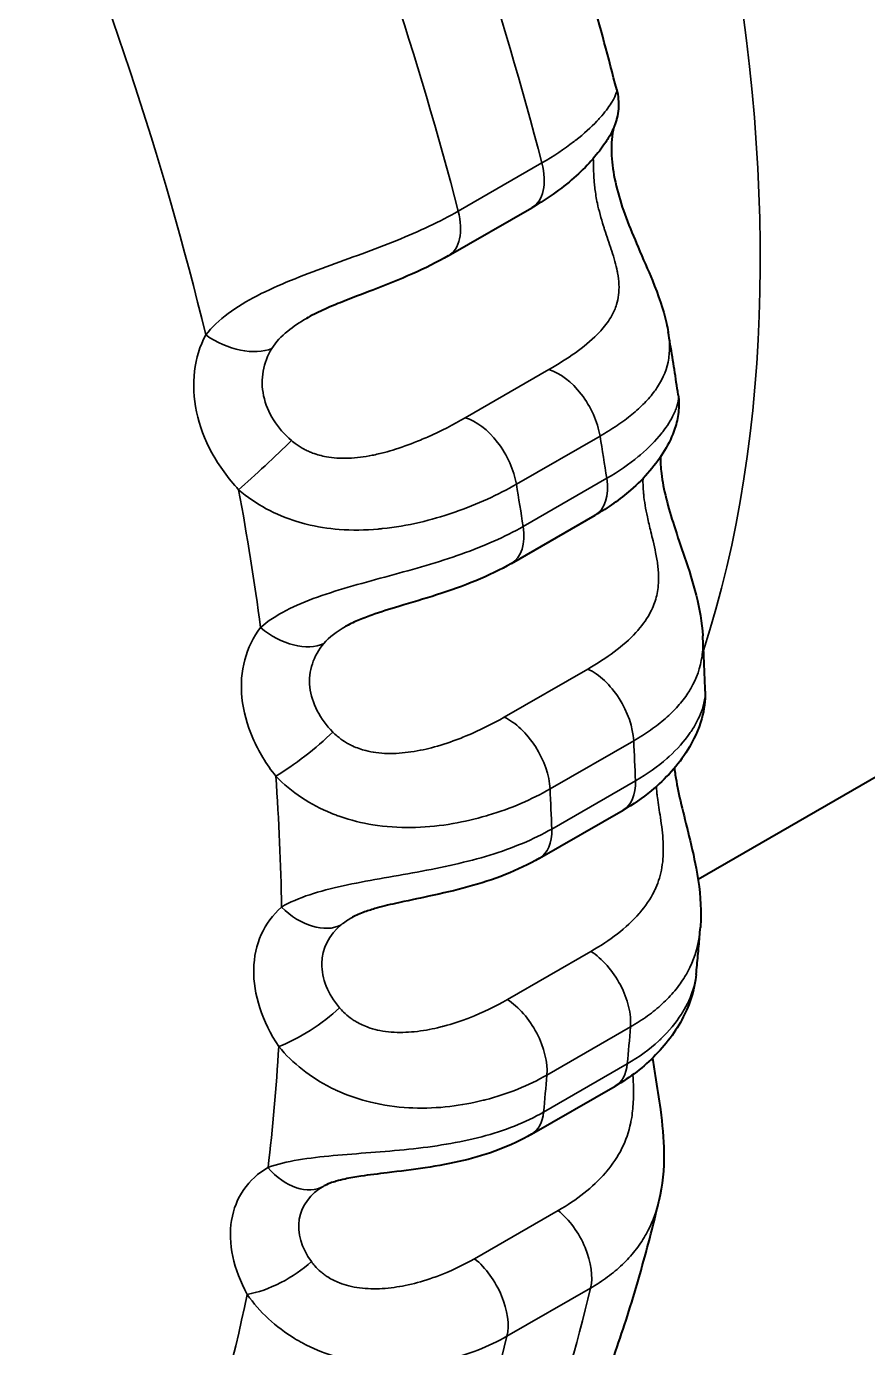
# Model space of a CAD drawing. Header units: millimetres. Extents: x 0 to 3364, y 0 to 2376.
# Drawn here: x 3008.37 to 3011.91, y 2017.32 to 2022.88 of the extents above; entities that cross this region are included whole.
import ezdxf

# ---------------------------------------------------------------- set-up
doc = ezdxf.new("R2010")
doc.units = ezdxf.units.MM
doc.header["$LTSCALE"] = 4
doc.layers.add('가시적인 것(ISO)', color=3, linetype='Continuous', lineweight=40, true_color=0x00ff00)
doc.layers.add('가시적인 좁은 것(ISO)', color=3, linetype='Continuous', lineweight=35, true_color=0x00ff00)

msp = doc.modelspace()

# ---------------------------------------------------------------- linework, layer by layer
at = {"layer": '가시적인 것(ISO)'}
for p, q in [((3010.1414, 2021.9114), (3010.4936, 2022.1142)), ((3010.4079, 2020.6174), (3010.76, 2020.8202)), ((3013.4467, 2020.5853), (3011.1933, 2019.2876)), ((3010.5256, 2019.3761), (3010.8777, 2019.5789)), ((3010.1181, 2018.6684), (3010.118, 2018.6684)), ((3010.4919, 2018.2146), (3010.8441, 2018.4174))]:
    msp.add_line(p, q, dxfattribs=at)
for centre, major_axis, start_param, end_param in [((3009.8287, 2026.868), (3.618, -6.2827), 0, 3.141593), ((3005.975, 2024.6488), (-3.2936, 5.7195), 4.001916, 4.001929), ((3010.0167, 2022.1281), (0.1248, -0.2166), 6.283125, 6.283185), ((3005.9749, 2024.6488), (-3.2937, 5.7195), 3.834872, 3.834883), ((3010.2831, 2020.8341), (0.1248, -0.2166), 6.283109, 6.283185), ((3005.9751, 2024.6487), (3.2935, -5.7193), 0.227706, 0.227709), ((3010.4008, 2019.5927), (0.1248, -0.2166), 6.283104, 6.283185), ((3005.9736, 2024.6508), (3.2949, -5.7216), 0.144373, 0.144374), ((3010.3672, 2018.4313), (0.1248, -0.2166), 6.283109, 6.283185)]:
    msp.add_ellipse(centre, major_axis=major_axis, ratio=0.578093, start_param=start_param, end_param=end_param, dxfattribs=at)
for points, knots in [([(3010.8507, 2022.6112), (3010.8171, 2022.7435), (3010.7813, 2022.8761), (3010.7054, 2023.1414), (3010.6653, 2023.2742), (3010.5811, 2023.5396), (3010.5369, 2023.6723), (3010.4445, 2023.9374), (3010.3962, 2024.0698), (3010.2958, 2024.3341), (3010.2436, 2024.466), (3010.1894, 2024.5975)], [1.9025126, 1.9025126, 1.9025126, 1.9025126, 1.9476821, 1.9476821, 1.9928515, 1.9928515, 2.0380209, 2.0380209, 2.0831904, 2.0831904, 2.1283598, 2.1283598, 2.1283598, 2.1283598]), ([(3010.8507, 2022.6112), (3010.8574, 2022.5851), (3010.8598, 2022.5576), (3010.8568, 2022.5175), (3010.8547, 2022.5043), (3010.8503, 2022.4861), (3010.8489, 2022.4807), (3010.8455, 2022.4698), (3010.8435, 2022.4642), (3010.84, 2022.455), (3010.8384, 2022.4513), (3010.8359, 2022.4455), (3010.8348, 2022.4432), (3010.8314, 2022.436), (3010.8292, 2022.4317), (3010.8199, 2022.4141), (3010.8115, 2022.4), (3010.7738, 2022.3442), (3010.7328, 2022.2955), (3010.6291, 2022.2018), (3010.5652, 2022.1555), (3010.4936, 2022.1142)], [0, 0, 0, 0, 0.0161447, 0.0161447, 0.0241298, 0.0241298, 0.0274962, 0.0274962, 0.0312456, 0.0312456, 0.0347453, 0.0347453, 0.0379306, 0.0379306, 0.0454347, 0.0454347, 0.0679644, 0.0679644, 0.1257154, 0.1257154, 0.1828736, 0.1828736, 0.1828736, 0.1828736]), ([(3010.8382, 2022.4508), (3010.8379, 2022.4497), (3010.8375, 2022.4485), (3010.8351, 2022.4382), (3010.8318, 2022.4224), (3010.8281, 2022.3758), (3010.8277, 2022.3438), (3010.8348, 2022.272), (3010.8417, 2022.2322), (3010.8624, 2022.1524), (3010.8755, 2022.1119), (3010.906, 2022.0302), (3010.9235, 2021.9882), (3010.9617, 2021.8996), (3010.9827, 2021.8526), (3011.0261, 2021.7463), (3011.0471, 2021.6873), (3011.0632, 2021.6159), (3011.0656, 2021.6039), (3011.0676, 2021.5917)], [0.0628542, 0.0628542, 0.0628542, 0.0628542, 0.0682147, 0.0682147, 0.0972576, 0.0972576, 0.127946, 0.127946, 0.156131, 0.156131, 0.1819779, 0.1819779, 0.208777, 0.208777, 0.2405806, 0.2405806, 0.2832706, 0.2832706, 0.2919779, 0.2919779, 0.2919779, 0.2919779]), ([(3010.1414, 2021.9114), (3010.0477, 2021.8575), (3009.9383, 2021.8113), (3009.7787, 2021.7502), (3009.7321, 2021.7328), (3009.6618, 2021.7045), (3009.6374, 2021.6943), (3009.5894, 2021.6723), (3009.5654, 2021.6604), (3009.5441, 2021.6482)], [0, 0, 0, 0, 0.0746215, 0.0746215, 0.1042271, 0.1042271, 0.1200861, 0.1200861, 0.1366584, 0.1366584, 0.1366584, 0.1366584]), ([(3011.1098, 2021.3271), (3011.1072, 2021.3446), (3011.1045, 2021.3622), (3011.0991, 2021.3975), (3011.0964, 2021.4151), (3011.0909, 2021.4503), (3011.0881, 2021.468), (3011.0824, 2021.5033), (3011.0795, 2021.5209), (3011.0736, 2021.5563), (3011.0707, 2021.5739), (3011.0677, 2021.5916)], [1.75531959, 1.75531959, 1.75531959, 1.75531959, 1.76143394, 1.76143394, 1.76754829, 1.76754829, 1.77366265, 1.77366265, 1.779777, 1.779777, 1.78589135, 1.78589135, 1.78589135, 1.78589135]), ([(3011.1098, 2021.327), (3011.1136, 2021.3013), (3011.1134, 2021.2761), (3011.1081, 2021.229), (3011.1028, 2021.2069), (3011.0852, 2021.1527), (3011.0704, 2021.122), (3011.0174, 2021.0337), (3010.9688, 2020.977), (3010.865, 2020.8871), (3010.8148, 2020.8518), (3010.76, 2020.8202)], [0, 0, 0, 0, 0.0174042, 0.0174042, 0.0360473, 0.0360473, 0.0662094, 0.0662094, 0.12475, 0.12475, 0.1679988, 0.1679988, 0.1679988, 0.1679988]), ([(3011.0348, 2021.0646), (3011.0348, 2021.0443), (3011.036, 2021.0209), (3011.043, 2020.9636), (3011.0499, 2020.9274), (3011.0683, 2020.8529), (3011.0801, 2020.8136), (3011.1067, 2020.7308), (3011.1221, 2020.6866), (3011.155, 2020.589), (3011.1722, 2020.5355), (3011.2001, 2020.4256), (3011.2103, 2020.3686), (3011.2134, 2020.3123)], [0.0919133, 0.0919133, 0.0919133, 0.0919133, 0.1108955, 0.1108955, 0.1351514, 0.1351514, 0.1596631, 0.1596631, 0.1874277, 0.1874277, 0.222659, 0.222659, 0.2617686, 0.2617686, 0.2617686, 0.2617686]), ([(3010.4079, 2020.6174), (3010.3146, 2020.5637), (3010.2066, 2020.521), (3010.0409, 2020.4681), (3009.9873, 2020.4525), (3009.8954, 2020.4248), (3009.8564, 2020.4127), (3009.7993, 2020.3926), (3009.7795, 2020.385), (3009.7417, 2020.3689), (3009.7236, 2020.3601), (3009.7087, 2020.3515)], [0, 0, 0, 0, 0.0734115, 0.0734115, 0.106809, 0.106809, 0.1310117, 0.1310117, 0.1443415, 0.1443415, 0.1585538, 0.1585538, 0.1585538, 0.1585538]), ([(3011.2235, 2020.0791), (3011.223, 2020.0945), (3011.2225, 2020.11), (3011.2214, 2020.141), (3011.2208, 2020.1566), (3011.2195, 2020.1876), (3011.2188, 2020.2032), (3011.2174, 2020.2343), (3011.2167, 2020.2499), (3011.2151, 2020.281), (3011.2143, 2020.2966), (3011.2134, 2020.3122)], [1.60830534, 1.60830534, 1.60830534, 1.60830534, 1.61388507, 1.61388507, 1.6194648, 1.6194648, 1.62504454, 1.62504454, 1.63062427, 1.63062427, 1.636204, 1.636204, 1.636204, 1.636204]), ([(3011.2235, 2020.079), (3011.2248, 2020.0389), (3011.219, 2020.0006), (3011.1958, 2019.9178), (3011.1753, 2019.8735), (3011.1101, 2019.7689), (3011.0576, 2019.7104), (3010.9594, 2019.6302), (3010.9199, 2019.6031), (3010.8777, 2019.5789)], [0, 0, 0, 0, 0.0298803, 0.0298803, 0.0684074, 0.0684074, 0.1252958, 0.1252958, 0.1582427, 0.1582427, 0.1582427, 0.1582427]), ([(3011.0935, 2019.7555), (3011.0947, 2019.7461), (3011.096, 2019.7365), (3011.1029, 2019.6925), (3011.1105, 2019.6556), (3011.1287, 2019.5766), (3011.1397, 2019.5335), (3011.1633, 2019.4383), (3011.1758, 2019.3856), (3011.1981, 2019.2658), (3011.2058, 2019.1984), (3011.2049, 2019.1172), (3011.2042, 2019.1013), (3011.203, 2019.0856)], [0.1077124, 0.1077124, 0.1077124, 0.1077124, 0.114273, 0.114273, 0.1373659, 0.1373659, 0.1636006, 0.1636006, 0.1964916, 0.1964916, 0.2406917, 0.2406917, 0.2514658, 0.2514658, 0.2514658, 0.2514658]), ([(3010.5256, 2019.3761), (3010.4358, 2019.3244), (3010.3327, 2019.2852), (3010.1708, 2019.241), (3010.1158, 2019.2284), (3010.0136, 2019.2064), (3009.9659, 2019.1968), (3009.8899, 2019.1795), (3009.8601, 2019.1722), (3009.8153, 2019.1593), (3009.7987, 2019.154), (3009.7637, 2019.1409), (3009.7462, 2019.1328), (3009.7342, 2019.1258)], [0, 0, 0, 0, 0.0700605, 0.0700605, 0.1042137, 0.1042137, 0.1329624, 0.1329624, 0.1517037, 0.1517037, 0.1636412, 0.1636412, 0.1798911, 0.1798911, 0.1798911, 0.1798911]), ([(3011.1854, 2018.8867), (3011.1867, 2018.8999), (3011.188, 2018.9131), (3011.1906, 2018.9396), (3011.1918, 2018.9528), (3011.1942, 2018.9793), (3011.1954, 2018.9926), (3011.1977, 2019.0191), (3011.1988, 2019.0324), (3011.2009, 2019.059), (3011.202, 2019.0724), (3011.203, 2019.0857)], [1.46132473, 1.46132473, 1.46132473, 1.46132473, 1.46634898, 1.46634898, 1.47137323, 1.47137323, 1.47639748, 1.47639748, 1.48142174, 1.48142174, 1.48644599, 1.48644599, 1.48644599, 1.48644599]), ([(3011.1854, 2018.8867), (3011.1796, 2018.829), (3011.1623, 2018.7728), (3011.1071, 2018.6583), (3011.0654, 2018.6001), (3010.9658, 2018.4984), (3010.9078, 2018.4541), (3010.8441, 2018.4174)], [0.0000025, 0.0000025, 0.0000025, 0.0000025, 0.0437269, 0.0437269, 0.094741, 0.094741, 0.1441893, 0.1441893, 0.1441893, 0.1441893]), ([(3011.0016, 2018.5354), (3011.0051, 2018.511), (3011.009, 2018.4862), (3011.0206, 2018.414), (3011.0284, 2018.3659), (3011.0429, 2018.2573), (3011.0486, 2018.1965), (3011.0501, 2018.0679), (3011.044, 2017.9996), (3011.0288, 2017.9347)], [0.1226014, 0.1226014, 0.1226014, 0.1226014, 0.1377099, 0.1377099, 0.1665815, 0.1665815, 0.2044202, 0.2044202, 0.2495194, 0.2495194, 0.2495194, 0.2495194]), ([(3010.4919, 2018.2146), (3010.4062, 2018.1653), (3010.3088, 2018.1291), (3010.1536, 2018.0916), (3010.0994, 2018.0817), (3009.9918, 2018.0655), (3009.9378, 2018.059), (3009.847, 2018.0482), (3009.8093, 2018.0436), (3009.7504, 2018.0347), (3009.7277, 2018.0308), (3009.6939, 2018.0235), (3009.6814, 2018.0205), (3009.6608, 2018.0146), (3009.6522, 2018.0118), (3009.6325, 2018.0046), (3009.6235, 2018.0003), (3009.618, 2017.9971)], [0, 0, 0, 0, 0.0663896, 0.0663896, 0.1002267, 0.1002267, 0.1325093, 0.1325093, 0.1552368, 0.1552368, 0.1701597, 0.1701597, 0.1797844, 0.1797844, 0.187805, 0.187805, 0.2011704, 0.2011704, 0.2011704, 0.2011704]), ([(3010.4794, 2016.4661), (3010.5283, 2016.5557), (3010.5747, 2016.6472), (3010.6625, 2016.8336), (3010.7039, 2016.9285), (3010.7819, 2017.1216), (3010.8185, 2017.2198), (3010.8868, 2017.4192), (3010.9185, 2017.5204), (3010.9769, 2017.7245), (3011.0036, 2017.8273), (3011.028, 2017.9315)], [1.12319, 1.12319, 1.12319, 1.12319, 1.1659152, 1.1659152, 1.2086404, 1.2086404, 1.2513657, 1.2513657, 1.2940909, 1.2940909, 1.3363621, 1.3363621, 1.3363621, 1.3363621])]:
    msp.add_open_spline(points, degree=3, knots=knots, dxfattribs=at)
for points in [[(3010.8507, 2022.6112), (3010.8507, 2022.6112), (3010.8507, 2022.6112), (3010.8507, 2022.6112)], [(3011.0676, 2021.5917), (3011.0676, 2021.5917), (3011.0676, 2021.5917), (3011.0676, 2021.5916)], [(3011.1098, 2021.327), (3011.1098, 2021.327), (3011.1098, 2021.327), (3011.1098, 2021.327)], [(3011.2134, 2020.3123), (3011.2134, 2020.3123), (3011.2134, 2020.3123), (3011.2134, 2020.3123)], [(3011.2235, 2020.079), (3011.2235, 2020.079), (3011.2235, 2020.079), (3011.2235, 2020.079)], [(3011.0882, 2019.8203), (3011.0882, 2019.8203), (3011.0882, 2019.8203), (3011.0882, 2019.8203)], [(3010.9957, 2018.5799), (3010.9957, 2018.5798), (3010.9957, 2018.5798), (3010.9957, 2018.5798)], [(3009.6365, 2018.4161), (3009.6365, 2018.4161), (3009.6365, 2018.4161), (3009.6365, 2018.4161)]]:
    msp.add_open_spline(points, degree=3, dxfattribs=at)
at = {"layer": '가시적인 좁은 것(ISO)'}
for p, q in [((3010.1834, 2022.0998), (3010.5356, 2022.3026)), ((3010.2133, 2021.23), (3010.5654, 2021.4328)), ((3010.7807, 2021.1529), (3010.4285, 2020.9501)), ((3010.4567, 2020.7726), (3010.8089, 2020.9754)), ((3010.3772, 2019.97), (3010.7294, 2020.1728)), ((3010.9223, 2019.8708), (3010.5701, 2019.668)), ((3010.5774, 2019.4994), (3010.9296, 2019.7022)), ((3010.3903, 2018.7817), (3010.7425, 2018.9845)), ((3010.9089, 2018.6668), (3010.5567, 2018.464)), ((3010.5429, 2018.3082), (3010.8951, 2018.511)), ((3010.2524, 2017.6911), (3010.6045, 2017.8939)), ((3010.7408, 2017.5676), (3010.3886, 2017.3648))]:
    msp.add_line(p, q, dxfattribs=at)
for centre, major_axis, ratio, start_param, end_param in [((3006.3285, 2024.8524), (-3.618, 6.2827), 0.578093, 3.622711, 5.861333), ((3003.8646, 2023.4335), (-4.9903, 8.6658), 0.578093, 4.266894, 4.479006), ((3003.5124, 2023.2307), (-4.9903, 8.6658), 0.578093, 4.266894, 4.479006), ((3002.8444, 2022.846), (-4.6549, 8.0834), 0.578093, 4.241697, 4.504203), ((3010.3688, 2022.3309), (0.1248, -0.2166), 0.578093, 0, 1.125301), ((3010.0167, 2022.1281), (0.1248, -0.2166), 0.578093, 0, 1.125301), ((3009.232, 2021.6858), (-0.2206, 0.1176), 0.600535, 1.376653, 2.683835), ((3005.975, 2024.6488), (-3.3685, 5.8495), 0.578093, 3.864769, 3.864778), ((3010.6078, 2021.21), (-0.1248, 0.2166), 0.578093, 4.138667, 5.74152), ((3010.2556, 2021.0072), (0.1248, -0.2166), 0.578093, 0.997074, 2.599927), ((3009.3696, 2021.0403), (-0.1827, -0.1707), 0.036518, 0.886617, 2.193798), ((3003.8646, 2023.4335), (-4.9903, 8.6658), 0.578093, 4.118541, 4.138667), ((3010.6353, 2021.0369), (0.1248, -0.2166), 0.578093, 0, 0.976948), ((3002.8444, 2022.846), (-4.6549, 8.0834), 0.578093, 4.093344, 4.163864), ((3003.5124, 2023.2307), (-4.9903, 8.6658), 0.578093, 4.118541, 4.138667), ((3010.2831, 2020.8341), (0.1248, -0.2166), 0.578093, 0, 0.976948), ((3009.461, 2020.4653), (0.1973, -0.1536), 0.64374, 4.655922, 5.963103), ((3010.7459, 2019.9598), (0.1248, -0.2166), 0.578093, 0.848721, 2.451574), ((3010.3937, 2019.757), (0.1248, -0.2166), 0.578093, 0.848721, 2.451574), ((3009.5247, 2019.8451), (0.1963, 0.1548), 0.154811, 4.005618, 5.312799), ((3003.8646, 2023.4335), (-4.9903, 8.6658), 0.578093, 3.970188, 3.990314), ((3002.8444, 2022.846), (-4.6549, 8.0834), 0.578093, 3.944991, 4.015511), ((3010.753, 2019.7955), (0.1248, -0.2166), 0.578093, 0, 0.828595), ((3003.5124, 2023.2307), (-4.9903, 8.6658), 0.578093, 3.970188, 3.990314), ((3010.4008, 2019.5927), (0.1248, -0.2166), 0.578093, 0, 0.828595), ((3009.5484, 2019.2992), (0.1653, -0.1876), 0.670186, 4.809651, 6.116832), ((3010.7328, 2018.786), (-0.1248, 0.2166), 0.578093, 3.841961, 5.444814), ((3009.5367, 2018.7178), (-0.2085, -0.138), 0.27232, 0.851219, 2.1584), ((3010.3806, 2018.5832), (0.1248, -0.2166), 0.578093, 0.700368, 2.303221), ((3006.3285, 2024.8524), (3.618, -6.2827), 0.578093, 0.041911, 0.041931), ((3003.8646, 2023.4335), (-4.9903, 8.6658), 0.578093, 3.821835, 3.841961), ((3002.8444, 2022.846), (-4.6549, 8.0834), 0.578093, 3.796638, 3.867158), ((3010.7194, 2018.6341), (0.1248, -0.2166), 0.578093, 0, 0.680242), ((3003.5124, 2023.2307), (-4.9903, 8.6658), 0.578093, 3.821835, 3.841961), ((3010.3672, 2018.4313), (0.1248, -0.2166), 0.578093, 0, 0.680242), ((3009.4921, 2018.2131), (0.1256, -0.2162), 0.679291, 4.972849, 6.28003), ((3010.5688, 2017.7143), (0.1248, -0.2166), 0.578093, 0.552015, 2.154868), ((3009.4054, 2017.6834), (0.2195, 0.1197), 0.386464, 3.990309, 5.29749), ((3010.2167, 2017.5115), (0.1248, -0.2166), 0.578093, 0.552015, 2.154868), ((3003.8646, 2023.4335), (4.9903, -8.6658), 0.578093, 0.339903, 0.552015), ((3002.8444, 2022.846), (4.6549, -8.0834), 0.578093, 0.314706, 0.577212), ((3003.5124, 2023.2307), (4.9903, -8.6658), 0.578093, 0.339903, 0.552015)]:
    msp.add_ellipse(centre, major_axis=major_axis, ratio=ratio, start_param=start_param, end_param=end_param, dxfattribs=at)
for points, knots in [([(3010.5356, 2022.3026), (3010.5859, 2022.3316), (3010.6302, 2022.3611), (3010.6689, 2022.3908), (3010.6722, 2022.3933), (3010.6754, 2022.3958), (3010.6786, 2022.3983), (3010.7132, 2022.4255), (3010.7431, 2022.4529), (3010.7674, 2022.4785), (3010.7719, 2022.4832), (3010.7762, 2022.4878), (3010.7803, 2022.4924), (3010.8004, 2022.5149), (3010.8162, 2022.5359), (3010.8277, 2022.5541), (3010.8312, 2022.5596), (3010.8343, 2022.5648), (3010.837, 2022.5698), (3010.845, 2022.5845), (3010.8494, 2022.5962), (3010.8507, 2022.6039), (3010.8512, 2022.607), (3010.8512, 2022.6094), (3010.8507, 2022.6112)], [0, 0, 0, 0, 0.000420749, 0.000420749, 0.000420749, 0.000456315, 0.000456315, 0.000456315, 0.000841498, 0.000841498, 0.000841498, 0.000912616, 0.000912616, 0.000912616, 0.001262247, 0.001262247, 0.001262247, 0.001368007, 0.001368007, 0.001368007, 0.001682996, 0.001682996, 0.001682996, 0.001807644, 0.001807644, 0.001807644, 0.001807644]), ([(3010.5654, 2021.4328), (3010.6453, 2021.4788), (3010.7145, 2021.5262), (3010.7686, 2021.5806), (3010.7754, 2021.5874), (3010.782, 2021.5944), (3010.7882, 2021.6015), (3010.8044, 2021.62), (3010.8186, 2021.6393), (3010.8302, 2021.6603), (3010.8383, 2021.6751), (3010.845, 2021.6904), (3010.85, 2021.7067), (3010.8539, 2021.7194), (3010.8568, 2021.7327), (3010.8586, 2021.7468), (3010.8621, 2021.7751), (3010.8607, 2021.8059), (3010.8544, 2021.8403), (3010.854, 2021.8424), (3010.8536, 2021.8445), (3010.8531, 2021.8466), (3010.8477, 2021.8737), (3010.8394, 2021.9025), (3010.8299, 2021.9319), (3010.8292, 2021.934), (3010.8286, 2021.9361), (3010.8279, 2021.9382), (3010.8189, 2021.9657), (3010.809, 2021.9943), (3010.7999, 2022.0221), (3010.7983, 2022.0271), (3010.7967, 2022.0321), (3010.7952, 2022.037), (3010.785, 2022.0694), (3010.776, 2022.102), (3010.7694, 2022.1329), (3010.7649, 2022.154), (3010.7615, 2022.1746), (3010.7591, 2022.1941), (3010.758, 2022.203), (3010.757, 2022.2118), (3010.7563, 2022.2201), (3010.7539, 2022.2472), (3010.7535, 2022.271), (3010.7532, 2022.2896), (3010.753, 2022.299), (3010.7528, 2022.3071), (3010.7524, 2022.3137), (3010.7523, 2022.3163), (3010.7521, 2022.3187), (3010.7518, 2022.3209)], [0, 0, 0, 0, 0.00067684, 0.00067684, 0.00067684, 0.000762448, 0.000762448, 0.000762448, 0.000986833, 0.000986833, 0.000986833, 0.001143672, 0.001143672, 0.001143672, 0.001265564, 0.001265564, 0.001265564, 0.001509981, 0.001509981, 0.001509981, 0.001524896, 0.001524896, 0.001524896, 0.001715508, 0.001715508, 0.001715508, 0.001728915, 0.001728915, 0.001728915, 0.001906119, 0.001906119, 0.001906119, 0.001937918, 0.001937918, 0.001937918, 0.002145804, 0.002145804, 0.002145804, 0.002287343, 0.002287343, 0.002287343, 0.002352418, 0.002352418, 0.002352418, 0.002562089, 0.002562089, 0.002562089, 0.002668567, 0.002668567, 0.002668567, 0.002710358, 0.002710358, 0.002710358, 0.002710358]), ([(3009.1202, 2021.5785), (3009.146, 2021.6116), (3009.1783, 2021.6419), (3009.2519, 2021.6966), (3009.2928, 2021.721), (3009.4261, 2021.7898), (3009.5268, 2021.8283), (3009.7286, 2021.9024), (3009.8304, 2021.9383), (3010.0188, 2022.0147), (3010.107, 2022.0558), (3010.1834, 2022.0998)], [0.004174723, 0.004174723, 0.004174723, 0.004174723, 0.004494381, 0.004494381, 0.004814039, 0.004814039, 0.005453354, 0.005453354, 0.006092669, 0.006092669, 0.006731984, 0.006731984, 0.006731984, 0.006731984]), ([(3009.5441, 2021.6482), (3009.5161, 2021.632), (3009.4892, 2021.6145), (3009.4386, 2021.5733), (3009.4153, 2021.5485), (3009.3987, 2021.5217)], [0.0012620325, 0.0012620325, 0.0012620325, 0.0012620325, 0.0014572248, 0.0014572248, 0.001677153, 0.001677153, 0.001677153, 0.001677153]), ([(3009.259, 2020.9273), (3009.2143, 2020.9751), (3009.1768, 2021.027), (3009.1464, 2021.0829), (3009.116, 2021.1388), (3009.0942, 2021.1965), (3009.0817, 2021.255), (3009.0567, 2021.3719), (3009.0709, 2021.486), (3009.1202, 2021.5785)], [0, 0, 0, 0, 0.000387646, 0.000387646, 0.000387646, 0.000775291, 0.000775291, 0.000775291, 0.001550582, 0.001550582, 0.001550582, 0.001550582]), ([(3011.0676, 2021.5916), (3011.0686, 2021.5861), (3011.0694, 2021.5806), (3011.0701, 2021.5751), (3011.073, 2021.553), (3011.0739, 2021.5317), (3011.0729, 2021.5111), (3011.0723, 2021.5008), (3011.0713, 2021.4908), (3011.0698, 2021.4808), (3011.0631, 2021.4375), (3011.0473, 2021.398), (3011.0226, 2021.36), (3011.0187, 2021.354), (3011.0146, 2021.3481), (3011.0103, 2021.3423), (3010.9977, 2021.325), (3010.9834, 2021.3083), (3010.9675, 2021.292), (3010.9595, 2021.2838), (3010.9511, 2021.2757), (3010.9423, 2021.2677), (3010.9335, 2021.2597), (3010.9243, 2021.2518), (3010.9147, 2021.2439), (3010.8954, 2021.2282), (3010.8745, 2021.2127), (3010.8521, 2021.1975), (3010.8297, 2021.1823), (3010.8058, 2021.1674), (3010.7807, 2021.1529)], [0.004997128, 0.004997128, 0.004997128, 0.004997128, 0.005048988, 0.005048988, 0.005048988, 0.005259363, 0.005259363, 0.005259363, 0.005364122, 0.005364122, 0.005364122, 0.005819028, 0.005819028, 0.005819028, 0.005890486, 0.005890486, 0.005890486, 0.006100861, 0.006100861, 0.006100861, 0.006206048, 0.006206048, 0.006206048, 0.006311235, 0.006311235, 0.006311235, 0.00652161, 0.00652161, 0.00652161, 0.006731984, 0.006731984, 0.006731984, 0.006731984]), ([(3009.3987, 2021.5217), (3009.3627, 2021.4637), (3009.349, 2021.3931), (3009.3641, 2021.3226), (3009.3792, 2021.252), (3009.4219, 2021.1858), (3009.4813, 2021.1344)], [0, 0, 0, 0, 0.0004694766, 0.0004694766, 0.0004694766, 0.0009391665, 0.0009391665, 0.0009391665, 0.0009391665]), ([(3010.8089, 2020.9754), (3010.8592, 2021.0044), (3010.9033, 2021.0349), (3010.9416, 2021.0665), (3010.9449, 2021.0692), (3010.9481, 2021.0719), (3010.9512, 2021.0746), (3010.9854, 2021.1037), (3011.0147, 2021.1339), (3011.0381, 2021.163), (3011.0424, 2021.1684), (3011.0466, 2021.1737), (3011.0505, 2021.179), (3011.0697, 2021.2049), (3011.0844, 2021.23), (3011.0944, 2021.253), (3011.0974, 2021.2599), (3011.1, 2021.2666), (3011.1022, 2021.2731), (3011.1087, 2021.2925), (3011.1112, 2021.3092), (3011.1103, 2021.3223), (3011.1102, 2021.3239), (3011.11, 2021.3255), (3011.1098, 2021.327)], [0, 0, 0, 0, 0.000420749, 0.000420749, 0.000420749, 0.000456315, 0.000456315, 0.000456315, 0.000841498, 0.000841498, 0.000841498, 0.000912616, 0.000912616, 0.000912616, 0.001262247, 0.001262247, 0.001262247, 0.001368007, 0.001368007, 0.001368007, 0.001682996, 0.001682996, 0.001682996, 0.001721603, 0.001721603, 0.001721603, 0.001721603]), ([(3009.4813, 2021.1344), (3009.4878, 2021.1288), (3009.4946, 2021.1234), (3009.5017, 2021.1184), (3009.5123, 2021.1108), (3009.5235, 2021.1039), (3009.535, 2021.0977), (3009.5408, 2021.0947), (3009.5466, 2021.0918), (3009.5526, 2021.0891), (3009.5555, 2021.0878), (3009.5585, 2021.0865), (3009.5615, 2021.0853), (3009.5645, 2021.084), (3009.5676, 2021.0828), (3009.5706, 2021.0817), (3009.5893, 2021.0747), (3009.6086, 2021.0695), (3009.6282, 2021.066), (3009.6426, 2021.0634), (3009.6572, 2021.0617), (3009.6718, 2021.0607), (3009.6883, 2021.0595), (3009.7049, 2021.0594), (3009.7212, 2021.06), (3009.7549, 2021.0612), (3009.7882, 2021.0656), (3009.8209, 2021.0721), (3009.8385, 2021.0756), (3009.8557, 2021.0796), (3009.8727, 2021.0841), (3009.8886, 2021.0883), (3009.9044, 2021.0929), (3009.9199, 2021.0979), (3009.9558, 2021.1093), (3009.9903, 2021.1223), (3010.0241, 2021.1363), (3010.0341, 2021.1405), (3010.0441, 2021.1448), (3010.0539, 2021.1491), (3010.1108, 2021.1742), (3010.1638, 2021.2015), (3010.2133, 2021.23)], [0.002610222, 0.002610222, 0.002610222, 0.002610222, 0.002662712, 0.002662712, 0.002662712, 0.002741446, 0.002741446, 0.002741446, 0.002780813, 0.002780813, 0.002780813, 0.002800497, 0.002800497, 0.002800497, 0.00282018, 0.00282018, 0.00282018, 0.002941456, 0.002941456, 0.002941456, 0.003030138, 0.003030138, 0.003030138, 0.003130664, 0.003130664, 0.003130664, 0.00333862, 0.00333862, 0.00333862, 0.003450054, 0.003450054, 0.003450054, 0.003555033, 0.003555033, 0.003555033, 0.003797578, 0.003797578, 0.003797578, 0.00386997, 0.00386997, 0.00386997, 0.004289886, 0.004289886, 0.004289886, 0.004289886]), ([(3010.7294, 2020.1728), (3010.8092, 2020.2188), (3010.8782, 2020.2683), (3010.932, 2020.3265), (3010.9356, 2020.3305), (3010.9392, 2020.3345), (3010.9427, 2020.3385), (3010.9627, 2020.3616), (3010.9799, 2020.386), (3010.9938, 2020.4131), (3010.9989, 2020.423), (3011.0034, 2020.4332), (3011.0075, 2020.4438), (3011.015, 2020.4636), (3011.0206, 2020.4847), (3011.0239, 2020.5077), (3011.0271, 2020.5304), (3011.0279, 2020.5545), (3011.0263, 2020.5802), (3011.0258, 2020.5895), (3011.0249, 2020.599), (3011.0237, 2020.6088), (3011.0216, 2020.6263), (3011.0185, 2020.6444), (3011.0148, 2020.6627), (3011.0116, 2020.679), (3011.0078, 2020.6955), (3011.0039, 2020.7122), (3011.0009, 2020.7247), (3010.9978, 2020.7373), (3010.9947, 2020.75), (3010.9895, 2020.7714), (3010.9844, 2020.7925), (3010.98, 2020.8131), (3010.9729, 2020.8456), (3010.9674, 2020.8776), (3010.9644, 2020.9072), (3010.9641, 2020.9104), (3010.9638, 2020.9136), (3010.9635, 2020.9167), (3010.9618, 2020.9373), (3010.9612, 2020.9569), (3010.9616, 2020.9749)], [0, 0, 0, 0, 0.000676684, 0.000676684, 0.000676684, 0.00072246, 0.00072246, 0.00072246, 0.000986836, 0.000986836, 0.000986836, 0.00108369, 0.00108369, 0.00108369, 0.001265198, 0.001265198, 0.001265198, 0.00144492, 0.00144492, 0.00144492, 0.001509733, 0.001509733, 0.001509733, 0.001625535, 0.001625535, 0.001625535, 0.001728724, 0.001728724, 0.001728724, 0.00180615, 0.00180615, 0.00180615, 0.001937276, 0.001937276, 0.001937276, 0.002145167, 0.002145167, 0.002145167, 0.00216738, 0.00216738, 0.00216738, 0.002313751, 0.002313751, 0.002313751, 0.002313751]), ([(3010.4285, 2020.9501), (3010.3518, 2020.906), (3010.2655, 2020.8662), (3010.1692, 2020.833), (3010.1665, 2020.8321), (3010.1639, 2020.8311), (3010.1612, 2020.8302), (3010.1154, 2020.8147), (3010.0686, 2020.8011), (3010.0205, 2020.7899), (3009.9696, 2020.778), (3009.9174, 2020.769), (3009.8639, 2020.7635), (3009.8582, 2020.7629), (3009.8524, 2020.7624), (3009.8467, 2020.7619), (3009.7919, 2020.757), (3009.737, 2020.7562), (3009.6825, 2020.7603), (3009.6358, 2020.7638), (3009.5886, 2020.7711), (3009.543, 2020.7825), (3009.5365, 2020.7841), (3009.53, 2020.7858), (3009.5235, 2020.7876), (3009.5171, 2020.7894), (3009.5106, 2020.7913), (3009.5043, 2020.7932), (3009.4148, 2020.8207), (3009.3301, 2020.8659), (3009.259, 2020.9273)], [0, 0, 0, 0, 0.000641191, 0.000641191, 0.000641191, 0.00065882, 0.00065882, 0.00065882, 0.000961786, 0.000961786, 0.000961786, 0.001282382, 0.001282382, 0.001282382, 0.001316763, 0.001316763, 0.001316763, 0.001643352, 0.001643352, 0.001643352, 0.001923573, 0.001923573, 0.001923573, 0.001963585, 0.001963585, 0.001963585, 0.002003722, 0.002003722, 0.002003722, 0.002564764, 0.002564764, 0.002564764, 0.002564764]), ([(3009.3512, 2020.3472), (3009.3817, 2020.3743), (3009.4183, 2020.3982), (3009.4994, 2020.4404), (3009.5436, 2020.4586), (3009.6857, 2020.5093), (3009.7904, 2020.5369), (3009.9978, 2020.5934), (3010.1013, 2020.6225), (3010.2917, 2020.6898), (3010.3802, 2020.7286), (3010.4567, 2020.7726)], [0.004174723, 0.004174723, 0.004174723, 0.004174723, 0.004494381, 0.004494381, 0.004814039, 0.004814039, 0.005453354, 0.005453354, 0.006092669, 0.006092669, 0.006731984, 0.006731984, 0.006731984, 0.006731984]), ([(3009.4155, 2019.7214), (3009.3754, 2019.7722), (3009.3431, 2019.8258), (3009.3187, 2019.8822), (3009.2943, 2019.9385), (3009.2789, 2019.9952), (3009.273, 2020.0514), (3009.2614, 2020.1638), (3009.2896, 2020.268), (3009.3512, 2020.3472)], [0, 0, 0, 0, 0.000387646, 0.000387646, 0.000387646, 0.000775291, 0.000775291, 0.000775291, 0.001550582, 0.001550582, 0.001550582, 0.001550582]), ([(3011.2134, 2020.3123), (3011.2143, 2020.2949), (3011.2144, 2020.278), (3011.2135, 2020.2615), (3011.2128, 2020.2499), (3011.2117, 2020.2384), (3011.2101, 2020.2271), (3011.2032, 2020.178), (3011.1875, 2020.1334), (3011.163, 2020.0911), (3011.1592, 2020.0844), (3011.1551, 2020.0779), (3011.1509, 2020.0714), (3011.1384, 2020.0523), (3011.1242, 2020.034), (3011.1084, 2020.0162), (3011.1005, 2020.0074), (3011.0922, 2019.9986), (3011.0834, 2019.99), (3011.0747, 2019.9814), (3011.0655, 2019.973), (3011.056, 2019.9646), (3011.0368, 2019.9479), (3011.016, 2019.9317), (3010.9936, 2019.916), (3010.9713, 2019.9004), (3010.9475, 2019.8852), (3010.9223, 2019.8708)], [0.005110916, 0.005110916, 0.005110916, 0.005110916, 0.005259363, 0.005259363, 0.005259363, 0.005364122, 0.005364122, 0.005364122, 0.005819028, 0.005819028, 0.005819028, 0.005890486, 0.005890486, 0.005890486, 0.006100861, 0.006100861, 0.006100861, 0.006206048, 0.006206048, 0.006206048, 0.006311235, 0.006311235, 0.006311235, 0.00652161, 0.00652161, 0.00652161, 0.006731984, 0.006731984, 0.006731984, 0.006731984]), ([(3009.6172, 2020.2796), (3009.574, 2020.2293), (3009.5519, 2020.1647), (3009.5589, 2020.0969), (3009.566, 2020.0291), (3009.6014, 2019.9623), (3009.6554, 2019.9074)], [0, 0, 0, 0, 0.0004694766, 0.0004694766, 0.0004694766, 0.0009391665, 0.0009391665, 0.0009391665, 0.0009391665]), ([(3010.9296, 2019.7022), (3010.9799, 2019.7312), (3011.024, 2019.7626), (3011.0621, 2019.7961), (3011.0653, 2019.799), (3011.0685, 2019.8018), (3011.0717, 2019.8047), (3011.1057, 2019.8356), (3011.1347, 2019.8686), (3011.1576, 2019.9011), (3011.1619, 2019.9071), (3011.1659, 2019.9131), (3011.1697, 2019.919), (3011.1884, 2019.9484), (3011.2024, 2019.9774), (3011.2114, 2020.005), (3011.2142, 2020.0134), (3011.2165, 2020.0216), (3011.2183, 2020.0296), (3011.2223, 2020.0474), (3011.224, 2020.064), (3011.2235, 2020.079)], [0, 0, 0, 0, 0.000420749, 0.000420749, 0.000420749, 0.000456315, 0.000456315, 0.000456315, 0.000841498, 0.000841498, 0.000841498, 0.000912616, 0.000912616, 0.000912616, 0.001262247, 0.001262247, 0.001262247, 0.001368007, 0.001368007, 0.001368007, 0.001602682, 0.001602682, 0.001602682, 0.001602682]), ([(3009.6554, 2019.9074), (3009.6613, 2019.9014), (3009.6676, 2019.8956), (3009.6741, 2019.8901), (3009.6839, 2019.8819), (3009.6944, 2019.8742), (3009.7052, 2019.8673), (3009.7107, 2019.8639), (3009.7162, 2019.8606), (3009.7218, 2019.8576), (3009.7247, 2019.856), (3009.7275, 2019.8545), (3009.7304, 2019.8531), (3009.7332, 2019.8517), (3009.7361, 2019.8503), (3009.739, 2019.8489), (3009.7568, 2019.8407), (3009.7755, 2019.8342), (3009.7945, 2019.8294), (3009.8084, 2019.8258), (3009.8227, 2019.8232), (3009.837, 2019.8212), (3009.8532, 2019.819), (3009.8695, 2019.8178), (3009.8856, 2019.8174), (3009.9188, 2019.8166), (3009.9518, 2019.8192), (3009.9845, 2019.8239), (3010.002, 2019.8265), (3010.0191, 2019.8296), (3010.0361, 2019.8333), (3010.052, 2019.8368), (3010.0678, 2019.8406), (3010.0833, 2019.8449), (3010.1192, 2019.8548), (3010.1538, 2019.8665), (3010.1877, 2019.8795), (3010.1978, 2019.8834), (3010.2077, 2019.8873), (3010.2176, 2019.8914), (3010.2746, 2019.915), (3010.3277, 2019.9415), (3010.3772, 2019.97)], [0.002610222, 0.002610222, 0.002610222, 0.002610222, 0.002662712, 0.002662712, 0.002662712, 0.002741446, 0.002741446, 0.002741446, 0.002780813, 0.002780813, 0.002780813, 0.002800497, 0.002800497, 0.002800497, 0.00282018, 0.00282018, 0.00282018, 0.002941456, 0.002941456, 0.002941456, 0.003030138, 0.003030138, 0.003030138, 0.003130664, 0.003130664, 0.003130664, 0.00333862, 0.00333862, 0.00333862, 0.003450054, 0.003450054, 0.003450054, 0.003555033, 0.003555033, 0.003555033, 0.003797578, 0.003797578, 0.003797578, 0.00386997, 0.00386997, 0.00386997, 0.004289886, 0.004289886, 0.004289886, 0.004289886]), ([(3010.5701, 2019.668), (3010.4935, 2019.6238), (3010.4068, 2019.5863), (3010.3101, 2019.5574), (3010.3074, 2019.5566), (3010.3048, 2019.5558), (3010.3021, 2019.555), (3010.2561, 2019.5416), (3010.2091, 2019.5305), (3010.1609, 2019.5222), (3010.1098, 2019.5135), (3010.0575, 2019.5079), (3010.0041, 2019.5064), (3009.9984, 2019.5062), (3009.9927, 2019.5061), (3009.9869, 2019.506), (3009.9323, 2019.5052), (3009.8777, 2019.5088), (3009.8239, 2019.5174), (3009.7776, 2019.5248), (3009.7312, 2019.5362), (3009.6866, 2019.5516), (3009.6803, 2019.5538), (3009.6739, 2019.5561), (3009.6677, 2019.5584), (3009.6614, 2019.5608), (3009.6551, 2019.5633), (3009.6489, 2019.5658), (3009.5619, 2019.6013), (3009.481, 2019.6543), (3009.4155, 2019.7214)], [0, 0, 0, 0, 0.000641191, 0.000641191, 0.000641191, 0.00065882, 0.00065882, 0.00065882, 0.000961786, 0.000961786, 0.000961786, 0.001282382, 0.001282382, 0.001282382, 0.001316763, 0.001316763, 0.001316763, 0.001643352, 0.001643352, 0.001643352, 0.001923573, 0.001923573, 0.001923573, 0.001963585, 0.001963585, 0.001963585, 0.002003722, 0.002003722, 0.002003722, 0.002564764, 0.002564764, 0.002564764, 0.002564764]), ([(3010.7425, 2018.9845), (3010.8223, 2019.0305), (3010.8913, 2019.0819), (3010.9453, 2019.1438), (3010.9463, 2019.1448), (3010.9472, 2019.1459), (3010.9481, 2019.1469), (3010.9717, 2019.1744), (3010.9919, 2019.2035), (3011.0082, 2019.2365), (3011.0107, 2019.2415), (3011.0131, 2019.2466), (3011.0153, 2019.2517), (3011.0269, 2019.2781), (3011.0357, 2019.3066), (3011.0411, 2019.3381), (3011.0437, 2019.3531), (3011.0454, 2019.3687), (3011.0463, 2019.3848), (3011.0474, 2019.4041), (3011.0474, 2019.4244), (3011.0462, 2019.4454), (3011.0444, 2019.4787), (3011.0399, 2019.5135), (3011.0347, 2019.5482), (3011.0305, 2019.5765), (3011.026, 2019.6051), (3011.0224, 2019.6321), (3011.0215, 2019.6393), (3011.0206, 2019.6463), (3011.0198, 2019.6533), (3011.0189, 2019.6617), (3011.018, 2019.67), (3011.0173, 2019.6782)], [0, 0, 0, 0, 0.000676607, 0.000676607, 0.000676607, 0.000688152, 0.000688152, 0.000688152, 0.000986863, 0.000986863, 0.000986863, 0.001032228, 0.001032228, 0.001032228, 0.001265188, 0.001265188, 0.001265188, 0.001376304, 0.001376304, 0.001376304, 0.001509567, 0.001509567, 0.001509567, 0.00172038, 0.00172038, 0.00172038, 0.001892418, 0.001892418, 0.001892418, 0.001937917, 0.001937917, 0.001937917, 0.001992589, 0.001992589, 0.001992589, 0.001992589]), ([(3009.4393, 2019.1707), (3009.4739, 2019.1915), (3009.5143, 2019.2086), (3009.6018, 2019.2376), (3009.6487, 2019.2495), (3009.7978, 2019.2818), (3009.9054, 2019.2986), (3010.1165, 2019.3377), (3010.2209, 2019.3602), (3010.4123, 2019.4188), (3010.5009, 2019.4554), (3010.5774, 2019.4994)], [0.004174723, 0.004174723, 0.004174723, 0.004174723, 0.004494381, 0.004494381, 0.004814039, 0.004814039, 0.005453354, 0.005453354, 0.006092669, 0.006092669, 0.006731984, 0.006731984, 0.006731984, 0.006731984]), ([(3009.4276, 2018.5842), (3009.3928, 2018.6368), (3009.3664, 2018.6908), (3009.3483, 2018.7462), (3009.3303, 2018.8017), (3009.3215, 2018.8562), (3009.3225, 2018.9089), (3009.3245, 2019.0143), (3009.3664, 2019.1064), (3009.4393, 2019.1707)], [0, 0, 0, 0, 0.000387646, 0.000387646, 0.000387646, 0.000775291, 0.000775291, 0.000775291, 0.001550582, 0.001550582, 0.001550582, 0.001550582]), ([(3009.6906, 2019.0959), (3009.6407, 2019.0542), (3009.6105, 2018.9969), (3009.6093, 2018.9334), (3009.6081, 2018.8698), (3009.6357, 2018.8039), (3009.6836, 2018.7471)], [0, 0, 0, 0, 0.0004694766, 0.0004694766, 0.0004694766, 0.0009391665, 0.0009391665, 0.0009391665, 0.0009391665]), ([(3011.203, 2019.0856), (3011.202, 2019.0734), (3011.2007, 2019.0614), (3011.199, 2019.0496), (3011.191, 2018.9952), (3011.1748, 2018.9458), (3011.15, 2018.8996), (3011.1461, 2018.8923), (3011.142, 2018.8851), (3011.1378, 2018.8781), (3011.1252, 2018.8573), (3011.1109, 2018.8374), (3011.0951, 2018.8184), (3011.0871, 2018.8088), (3011.0788, 2018.7995), (3011.07, 2018.7903), (3011.0613, 2018.7812), (3011.0521, 2018.7722), (3011.0425, 2018.7634), (3011.0234, 2018.7458), (3011.0026, 2018.7289), (3010.9802, 2018.7128), (3010.9579, 2018.6967), (3010.9341, 2018.6813), (3010.9089, 2018.6668)], [0.005264972, 0.005264972, 0.005264972, 0.005264972, 0.005364122, 0.005364122, 0.005364122, 0.005819028, 0.005819028, 0.005819028, 0.005890486, 0.005890486, 0.005890486, 0.006100861, 0.006100861, 0.006100861, 0.006206048, 0.006206048, 0.006206048, 0.006311235, 0.006311235, 0.006311235, 0.00652161, 0.00652161, 0.00652161, 0.006731984, 0.006731984, 0.006731984, 0.006731984]), ([(3010.8951, 2018.511), (3010.9454, 2018.54), (3010.9896, 2018.5723), (3011.0277, 2018.6075), (3011.031, 2018.6105), (3011.0342, 2018.6135), (3011.0373, 2018.6165), (3011.0713, 2018.6492), (3011.1005, 2018.6847), (3011.1233, 2018.7205), (3011.1275, 2018.7271), (3011.1315, 2018.7337), (3011.1353, 2018.7403), (3011.1539, 2018.7728), (3011.1677, 2018.8057), (3011.1763, 2018.8377), (3011.1789, 2018.8474), (3011.181, 2018.8571), (3011.1827, 2018.8666), (3011.1838, 2018.8734), (3011.1847, 2018.8801), (3011.1854, 2018.8867)], [0, 0, 0, 0, 0.000420749, 0.000420749, 0.000420749, 0.000456315, 0.000456315, 0.000456315, 0.000841498, 0.000841498, 0.000841498, 0.000912616, 0.000912616, 0.000912616, 0.001262247, 0.001262247, 0.001262247, 0.001368007, 0.001368007, 0.001368007, 0.001443839, 0.001443839, 0.001443839, 0.001443839]), ([(3009.6836, 2018.7471), (3009.6889, 2018.7408), (3009.6945, 2018.7348), (3009.7004, 2018.729), (3009.7092, 2018.7203), (3009.7188, 2018.7122), (3009.7288, 2018.7047), (3009.7338, 2018.701), (3009.739, 2018.6975), (3009.7443, 2018.6941), (3009.7469, 2018.6924), (3009.7495, 2018.6908), (3009.7522, 2018.6892), (3009.7549, 2018.6876), (3009.7576, 2018.686), (3009.7603, 2018.6846), (3009.7771, 2018.6754), (3009.7948, 2018.6678), (3009.8131, 2018.6619), (3009.8265, 2018.6576), (3009.8402, 2018.6541), (3009.8541, 2018.6514), (3009.8698, 2018.6483), (3009.8857, 2018.6462), (3009.9014, 2018.645), (3009.9339, 2018.6424), (3009.9664, 2018.6432), (3009.9987, 2018.6464), (3010.016, 2018.6482), (3010.033, 2018.6505), (3010.0498, 2018.6535), (3010.0656, 2018.6562), (3010.0813, 2018.6594), (3010.0968, 2018.6631), (3010.1325, 2018.6715), (3010.167, 2018.682), (3010.2008, 2018.6941), (3010.2109, 2018.6977), (3010.2209, 2018.7014), (3010.2307, 2018.7052), (3010.2877, 2018.7273), (3010.3408, 2018.7532), (3010.3903, 2018.7817)], [0.002610222, 0.002610222, 0.002610222, 0.002610222, 0.002662712, 0.002662712, 0.002662712, 0.002741446, 0.002741446, 0.002741446, 0.002780813, 0.002780813, 0.002780813, 0.002800497, 0.002800497, 0.002800497, 0.00282018, 0.00282018, 0.00282018, 0.002941456, 0.002941456, 0.002941456, 0.003030138, 0.003030138, 0.003030138, 0.003130664, 0.003130664, 0.003130664, 0.00333862, 0.00333862, 0.00333862, 0.003450054, 0.003450054, 0.003450054, 0.003555033, 0.003555033, 0.003555033, 0.003797578, 0.003797578, 0.003797578, 0.00386997, 0.00386997, 0.00386997, 0.004289886, 0.004289886, 0.004289886, 0.004289886]), ([(3010.5567, 2018.464), (3010.4801, 2018.4199), (3010.3934, 2018.3845), (3010.2968, 2018.3596), (3010.2941, 2018.3589), (3010.2914, 2018.3583), (3010.2888, 2018.3576), (3010.2429, 2018.3462), (3010.196, 2018.3374), (3010.148, 2018.3318), (3010.0971, 2018.326), (3010.0452, 2018.3237), (3009.9924, 2018.3257), (3009.9868, 2018.3259), (3009.9811, 2018.3261), (3009.9754, 2018.3264), (3009.9215, 2018.3294), (3009.8678, 2018.3369), (3009.8151, 2018.3496), (3009.7699, 2018.3604), (3009.7248, 2018.3754), (3009.6819, 2018.3942), (3009.6758, 2018.3969), (3009.6697, 2018.3997), (3009.6637, 2018.4025), (3009.6576, 2018.4054), (3009.6516, 2018.4083), (3009.6457, 2018.4114), (3009.5624, 2018.4536), (3009.4865, 2018.513), (3009.4276, 2018.5842)], [0, 0, 0, 0, 0.000641191, 0.000641191, 0.000641191, 0.00065882, 0.00065882, 0.00065882, 0.000961786, 0.000961786, 0.000961786, 0.001282382, 0.001282382, 0.001282382, 0.001316763, 0.001316763, 0.001316763, 0.001643352, 0.001643352, 0.001643352, 0.001923573, 0.001923573, 0.001923573, 0.001963585, 0.001963585, 0.001963585, 0.002003722, 0.002003722, 0.002003722, 0.002564764, 0.002564764, 0.002564764, 0.002564764]), ([(3010.6045, 2017.8939), (3010.6821, 2017.9385), (3010.7495, 2017.9901), (3010.8036, 2018.0527), (3010.8052, 2018.0545), (3010.8068, 2018.0564), (3010.8083, 2018.0582), (3010.8334, 2018.088), (3010.8551, 2018.12), (3010.873, 2018.156), (3010.8891, 2018.1886), (3010.9016, 2018.2239), (3010.9099, 2018.2638), (3010.9114, 2018.2708), (3010.9127, 2018.2779), (3010.9139, 2018.2851), (3010.9178, 2018.3093), (3010.9201, 2018.3344), (3010.921, 2018.3607), (3010.9212, 2018.3656), (3010.9213, 2018.3706), (3010.9214, 2018.3757), (3010.9217, 2018.3974), (3010.9212, 2018.4199), (3010.9202, 2018.4419), (3010.9199, 2018.45), (3010.9195, 2018.458), (3010.919, 2018.466)], [0, 0, 0, 0, 0.00065733, 0.00065733, 0.00065733, 0.00067659, 0.00067659, 0.00067659, 0.000985995, 0.000985995, 0.000985995, 0.001265549, 0.001265549, 0.001265549, 0.00131466, 0.00131466, 0.00131466, 0.001478992, 0.001478992, 0.001478992, 0.001509908, 0.001509908, 0.001509908, 0.001643325, 0.001643325, 0.001643325, 0.001691871, 0.001691871, 0.001691871, 0.001691871]), ([(3009.3825, 2018.075), (3009.4207, 2018.089), (3009.4642, 2018.0992), (3009.5569, 2018.1148), (3009.6059, 2018.1203), (3009.76, 2018.1343), (3009.8693, 2018.1405), (3010.0822, 2018.1629), (3010.1866, 2018.1793), (3010.3779, 2018.2297), (3010.4665, 2018.2642), (3010.5429, 2018.3082)], [0.004174723, 0.004174723, 0.004174723, 0.004174723, 0.004494381, 0.004494381, 0.004814039, 0.004814039, 0.005453354, 0.005453354, 0.006092669, 0.006092669, 0.006731984, 0.006731984, 0.006731984, 0.006731984]), ([(3009.2951, 2017.5406), (3009.2662, 2017.5937), (3009.246, 2017.6468), (3009.2346, 2017.7001), (3009.2232, 2017.7534), (3009.2212, 2017.8045), (3009.229, 2017.8525), (3009.2446, 2017.9485), (3009.2994, 2018.0267), (3009.3825, 2018.075)], [0, 0, 0, 0, 0.000387646, 0.000387646, 0.000387646, 0.000775291, 0.000775291, 0.000775291, 0.001550582, 0.001550582, 0.001550582, 0.001550582]), ([(3009.6172, 2017.9967), (3009.5615, 2017.9643), (3009.5235, 2017.9154), (3009.5141, 2017.8576), (3009.5047, 2017.7997), (3009.5241, 2017.7363), (3009.5652, 2017.6789)], [0, 0, 0, 0, 0.0004694766, 0.0004694766, 0.0004694766, 0.0009391665, 0.0009391665, 0.0009391665, 0.0009391665]), ([(3011.0288, 2017.9347), (3011.0186, 2017.8909), (3011.0037, 2017.8501), (3010.9839, 2017.8116), (3010.9798, 2017.8038), (3010.9756, 2017.7961), (3010.9713, 2017.7885), (3010.9583, 2017.7662), (3010.9438, 2017.7449), (3010.9278, 2017.7247), (3010.9197, 2017.7146), (3010.9113, 2017.7047), (3010.9025, 2017.695), (3010.8936, 2017.6854), (3010.8844, 2017.6759), (3010.8747, 2017.6667), (3010.8554, 2017.6483), (3010.8345, 2017.6307), (3010.8122, 2017.6142), (3010.7898, 2017.5977), (3010.7659, 2017.5821), (3010.7408, 2017.5676)], [0.005467236, 0.005467236, 0.005467236, 0.005467236, 0.005819028, 0.005819028, 0.005819028, 0.005890486, 0.005890486, 0.005890486, 0.006100861, 0.006100861, 0.006100861, 0.006206048, 0.006206048, 0.006206048, 0.006311235, 0.006311235, 0.006311235, 0.00652161, 0.00652161, 0.00652161, 0.006731984, 0.006731984, 0.006731984, 0.006731984]), ([(3009.5652, 2017.6789), (3009.5697, 2017.6726), (3009.5746, 2017.6664), (3009.5798, 2017.6605), (3009.5876, 2017.6516), (3009.5961, 2017.6432), (3009.6053, 2017.6354), (3009.6098, 2017.6316), (3009.6145, 2017.6278), (3009.6193, 2017.6243), (3009.6218, 2017.6225), (3009.6242, 2017.6208), (3009.6267, 2017.6191), (3009.6291, 2017.6174), (3009.6316, 2017.6157), (3009.6342, 2017.6141), (3009.6497, 2017.6043), (3009.6663, 2017.596), (3009.6837, 2017.5893), (3009.6963, 2017.5844), (3009.7094, 2017.5803), (3009.7227, 2017.5769), (3009.7378, 2017.5731), (3009.7531, 2017.5703), (3009.7683, 2017.5683), (3009.7998, 2017.5643), (3009.8316, 2017.5637), (3009.8632, 2017.5655), (3009.8802, 2017.5665), (3009.897, 2017.5682), (3009.9135, 2017.5705), (3009.9292, 2017.5726), (3009.9446, 2017.5753), (3009.96, 2017.5784), (3009.9954, 2017.5856), (3010.0296, 2017.595), (3010.0633, 2017.6062), (3010.0733, 2017.6095), (3010.0832, 2017.613), (3010.093, 2017.6166), (3010.1498, 2017.6374), (3010.2029, 2017.6626), (3010.2524, 2017.6911)], [0.002610222, 0.002610222, 0.002610222, 0.002610222, 0.002662712, 0.002662712, 0.002662712, 0.002741446, 0.002741446, 0.002741446, 0.002780813, 0.002780813, 0.002780813, 0.002800497, 0.002800497, 0.002800497, 0.00282018, 0.00282018, 0.00282018, 0.002941456, 0.002941456, 0.002941456, 0.003030138, 0.003030138, 0.003030138, 0.003130664, 0.003130664, 0.003130664, 0.00333862, 0.00333862, 0.00333862, 0.003450054, 0.003450054, 0.003450054, 0.003555033, 0.003555033, 0.003555033, 0.003797578, 0.003797578, 0.003797578, 0.00386997, 0.00386997, 0.00386997, 0.004289886, 0.004289886, 0.004289886, 0.004289886]), ([(3010.3886, 2017.3648), (3010.3119, 2017.3207), (3010.2254, 2017.2872), (3010.1295, 2017.2661), (3010.1268, 2017.2655), (3010.1242, 2017.2649), (3010.1215, 2017.2644), (3010.076, 2017.2547), (3010.0295, 2017.2481), (3009.9821, 2017.245), (3009.9319, 2017.2416), (3009.8807, 2017.2423), (3009.8291, 2017.2474), (3009.8235, 2017.2479), (3009.818, 2017.2485), (3009.8124, 2017.2492), (3009.7596, 2017.2553), (3009.7074, 2017.2663), (3009.6565, 2017.2823), (3009.6129, 2017.2962), (3009.5697, 2017.3141), (3009.529, 2017.3358), (3009.5231, 2017.3389), (3009.5174, 2017.342), (3009.5117, 2017.3453), (3009.5059, 2017.3485), (3009.5003, 2017.3519), (3009.4947, 2017.3553), (3009.4161, 2017.403), (3009.3464, 2017.467), (3009.2951, 2017.5406)], [0, 0, 0, 0, 0.000641191, 0.000641191, 0.000641191, 0.00065882, 0.00065882, 0.00065882, 0.000961786, 0.000961786, 0.000961786, 0.001282382, 0.001282382, 0.001282382, 0.001316763, 0.001316763, 0.001316763, 0.001643352, 0.001643352, 0.001643352, 0.001923573, 0.001923573, 0.001923573, 0.001963585, 0.001963585, 0.001963585, 0.002003722, 0.002003722, 0.002003722, 0.002564764, 0.002564764, 0.002564764, 0.002564764])]:
    msp.add_open_spline(points, degree=3, knots=knots, dxfattribs=at)
for points in [[(3009.7087, 2020.3515), (3009.6729, 2020.3309), (3009.6407, 2020.3069), (3009.6172, 2020.2796)], [(3011.0154, 2019.7584), (3011.0154, 2019.7584), (3011.0154, 2019.7584), (3011.0154, 2019.7585)], [(3009.7341, 2019.1259), (3009.7181, 2019.1166), (3009.7034, 2019.1066), (3009.6906, 2019.0959)], [(3010.9158, 2018.5233), (3010.9158, 2018.5233), (3010.9158, 2018.5233), (3010.9158, 2018.5233)], [(3009.618, 2017.9971), (3009.6177, 2017.997), (3009.6175, 2017.9968), (3009.6172, 2017.9967)]]:
    msp.add_open_spline(points, degree=3, dxfattribs=at)

doc.saveas('drawing.dxf')
